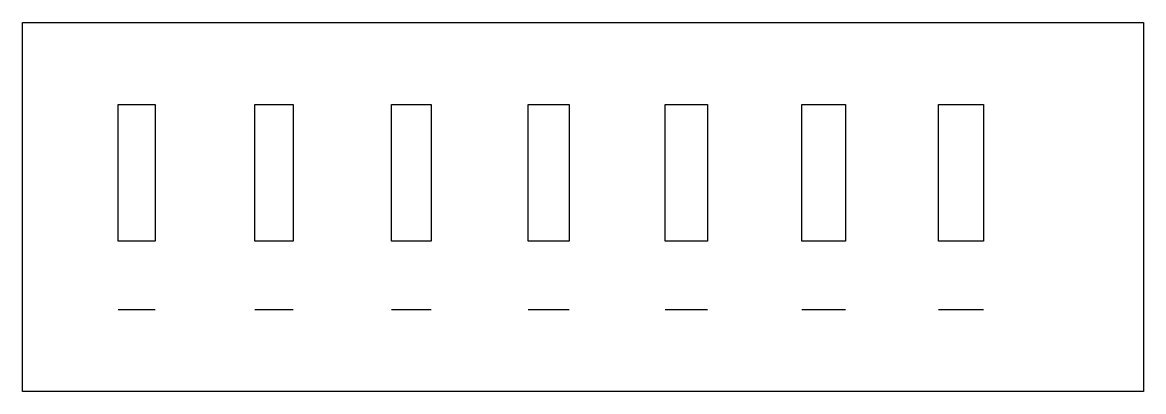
# Model space of a CAD drawing. Header units: millimetres. Extents: x 6 to 88, y -33 to -6.
import ezdxf

# ---------------------------------------------------------------- set-up
doc = ezdxf.new("R2010")
doc.units = ezdxf.units.MM
for name, color, linetype in [('cut_inner', 7, 'Continuous'), ('cut_outer', 7, 'Continuous'), ('score', 1, 'Continuous')]:
    doc.layers.add(name, color=color, linetype=linetype)

msp = doc.modelspace()

# ---------------------------------------------------------------- linework, layer by layer
at = {"layer": 'cut_inner'}
for points in [[(13, -12), (15.7, -12), (15.7, -22), (13, -22)], [(23, -12), (25.8, -12), (25.8, -22), (23, -22)], [(33, -12), (35.9, -12), (35.9, -22), (33, -22)], [(43, -12), (46, -12), (46, -22), (43, -22)], [(53, -12), (56.1, -12), (56.1, -22), (53, -22)], [(63, -12), (66.2, -12), (66.2, -22), (63, -22)], [(73, -12), (76.3, -12), (76.3, -22), (73, -22)]]:
    msp.add_lwpolyline(points, close=True, dxfattribs=at)
at = {"layer": 'cut_outer'}
msp.add_lwpolyline([(6, -6), (88, -6), (88, -33), (6, -33)], close=True, dxfattribs=at)
at = {"layer": 'score'}
for points in [[(13, -27), (15.7, -27)], [(23, -27), (25.8, -27)], [(33, -27), (35.9, -27)], [(43, -27), (46, -27)], [(53, -27), (56.1, -27)], [(63, -27), (66.2, -27)], [(73, -27), (76.3, -27)]]:
    msp.add_lwpolyline(points, dxfattribs=at)

doc.saveas('drawing.dxf')
